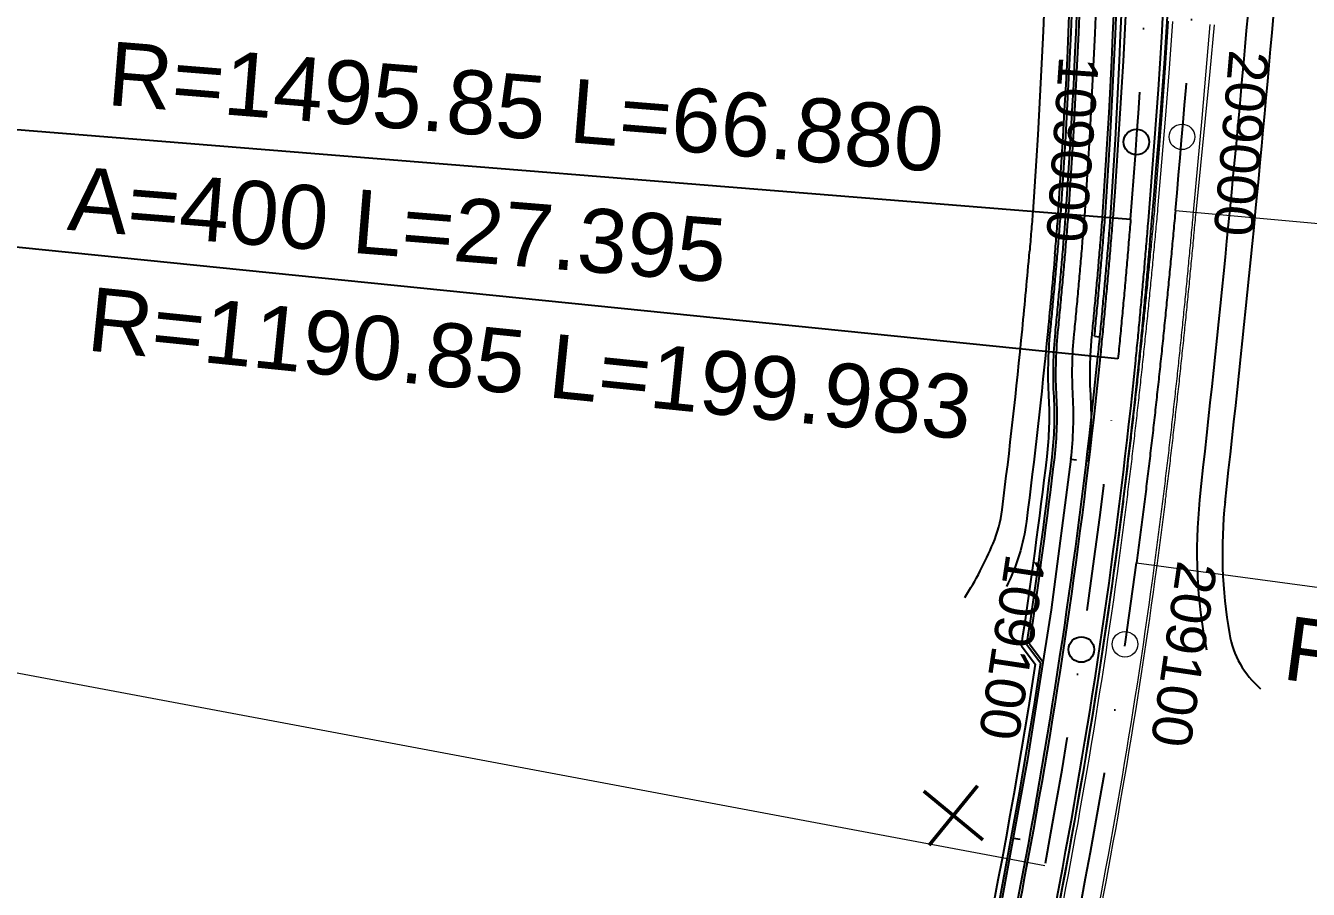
# Model space of a CAD drawing. Extents: x 2610184 to 2620710, y 1263771 to 1270672.
# Drawn here: x 2614463.4 to 2614714.7, y 1266322.9 to 1266492 of the extents above; entities that cross this region are included whole.
import ezdxf

# ---------------------------------------------------------------- set-up
doc = ezdxf.new("R2010")
doc.units = 0
doc.header["$LTSCALE"] = 5
doc.linetypes.add('DASHDOT', pattern=[10, 5, -2.5, 0, -2.5])
doc.layers.get('0').update_dxf_attribs({"color": 1, "linetype": 'CONTINUOUS'})
for name, color, linetype in [('Anschluss Birsfelden Grundvariante', 7, 'CONTINUOUS'), ('Grundriss_16', 7, 'CONTINUOUS'), ('Grundriss_26', 7, 'CONTINUOUS'), ('QP_reel_16', 7, 'CONTINUOUS'), ('TunnelachseOst', 3, 'CONTINUOUS'), ('TunnelacsheWest', 3, 'CONTINUOUS')]:
    doc.layers.add(name, color=color, linetype=linetype)
doc.styles.add('ARIAL', font='arial.ttf')

# ---------------------------------------------------------------- blocks, each defined once
blk = doc.blocks.new('CDWK_PTTYP2')
at = {"color": 0, "lineweight": -2}
for p, q in [((0, 0.5), (0, -0.5)), ((-0.5, 0), (0.5, 0))]:
    blk.add_line(p, q, dxfattribs=at)
blk = doc.blocks.new('CDWK_PTTYP10')
at = {"color": 0, "lineweight": -2}
blk.add_circle((0, 0), 0.5, dxfattribs=at)

msp = doc.modelspace()

# ---------------------------------------------------------------- linework, layer by layer
at = {"layer": 'Anschluss Birsfelden Grundvariante', "color": 1, "linetype": 'Continuous', "lineweight": -3}
for p, q in [((2614672.81, 1266431.24, 2.5), (2614673.8, 1266431.09, 2.5)), ((2614668.18, 1266407.11, 2.5), (2614669.25, 1266406.98, 2.5)), ((2614658.51, 1266370.61, 2.5), (2614661.19, 1266366.98, 2.5)), ((2614659.56, 1266370.87, 2.5), (2614662.24, 1266367.24, 2.5)), ((2614660.08, 1266371, 2.5), (2614662.77, 1266367.37, 2.5)), ((2614656.96, 1266332.95, 2.5), (2614658.24, 1266332.72, 2.5))]:
    msp.add_line(p, q, dxfattribs=at)
at = {"layer": 'Anschluss Birsfelden Grundvariante', "color": 1, "linetype": 'Continuous', "lineweight": -3, "elevation": 2.5}
for points in [[(2614693.4, 1266399.18, 0.006727), (2614703.42, 1266500.58, 0.12017), (2614694.7, 1266556.77, -0.099894), (2614685.16, 1266605.29), (2614685.26, 1266627.12), (2614685.33, 1266639.29)], [(2614698.37, 1266398.62, 0.006727), (2614708.41, 1266500.15, 0.12017), (2614699.32, 1266558.68, -0.099894), (2614690.16, 1266605.27), (2614690.26, 1266627.09), (2614690.32, 1266639.27)], [(2614663.51, 1266407.66, 0.043555), (2614663.87, 1266419.27, -0.038443), (2614664.14, 1266432.05), (2614664.15, 1266432.09), (2614664.2, 1266432.58), (2614664.24, 1266433.07), (2614664.29, 1266433.56), (2614664.34, 1266434.05), (2614664.39, 1266434.54), (2614664.43, 1266435.03), (2614664.48, 1266435.52), (2614664.53, 1266436.01), (2614664.57, 1266436.5), (2614664.62, 1266436.99), (2614664.67, 1266437.48), (2614664.71, 1266437.97), (2614664.76, 1266438.46), (2614664.8, 1266438.95), (2614664.85, 1266439.44), (2614664.89, 1266439.93), (2614664.94, 1266440.43), (2614664.98, 1266440.92), (2614665.03, 1266441.41), (2614665.07, 1266441.9), (2614665.12, 1266442.39), (2614665.16, 1266442.88), (2614665.2, 1266443.37), (2614665.25, 1266443.86), (2614665.29, 1266444.35), (2614665.33, 1266444.84), (2614665.38, 1266445.34), (2614665.42, 1266445.83), (2614665.46, 1266446.32), (2614665.51, 1266446.81), (2614665.55, 1266447.3), (2614665.59, 1266447.79), (2614665.63, 1266448.28), (2614665.67, 1266448.78), (2614665.72, 1266449.27), (2614665.76, 1266449.76), (2614665.8, 1266450.25), (2614665.84, 1266450.74), (2614665.88, 1266451.23), (2614665.92, 1266451.72), (2614665.96, 1266452.22), (2614666, 1266452.71), (2614666.04, 1266453.2), (2614666.08, 1266453.69), (2614666.12, 1266454.18), (2614666.16, 1266454.68), (2614666.2, 1266455.1), (2614666.54, 1266460.14), (2614666.86, 1266465.23), (2614667.16, 1266470.31), (2614667.45, 1266475.4), (2614667.72, 1266480.49), (2614667.98, 1266485.58), (2614668.21, 1266490.67), (2614668.43, 1266495.77)], [(2614664.5, 1266407.54, 0.043555), (2614664.87, 1266419.33, -0.038443), (2614665.14, 1266431.95), (2614665.14, 1266431.99), (2614665.19, 1266432.48), (2614665.24, 1266432.97), (2614665.29, 1266433.46), (2614665.33, 1266433.95), (2614665.38, 1266434.44), (2614665.43, 1266434.93), (2614665.48, 1266435.42), (2614665.52, 1266435.91), (2614665.57, 1266436.41), (2614665.62, 1266436.9), (2614665.66, 1266437.39), (2614665.71, 1266437.88), (2614665.75, 1266438.37), (2614665.8, 1266438.86), (2614665.84, 1266439.35), (2614665.89, 1266439.84), (2614665.93, 1266440.33), (2614665.98, 1266440.83), (2614666.02, 1266441.32), (2614666.07, 1266441.81), (2614666.11, 1266442.3), (2614666.16, 1266442.79), (2614666.2, 1266443.28), (2614666.24, 1266443.77), (2614666.29, 1266444.27), (2614666.33, 1266444.76), (2614666.37, 1266445.25), (2614666.42, 1266445.74), (2614666.46, 1266446.23), (2614666.5, 1266446.72), (2614666.54, 1266447.21), (2614666.59, 1266447.71), (2614666.63, 1266448.2), (2614666.67, 1266448.69), (2614666.71, 1266449.18), (2614666.75, 1266449.67), (2614666.8, 1266450.17), (2614666.84, 1266450.66), (2614666.88, 1266451.15), (2614666.92, 1266451.64), (2614666.96, 1266452.13), (2614667, 1266452.63), (2614667.04, 1266453.12), (2614667.08, 1266453.61), (2614667.12, 1266454.1), (2614667.16, 1266454.59), (2614667.2, 1266455.03), (2614667.53, 1266460.07), (2614667.86, 1266465.16), (2614668.16, 1266470.26), (2614668.45, 1266475.35), (2614668.72, 1266480.44), (2614668.97, 1266485.54), (2614669.21, 1266490.63), (2614669.43, 1266495.73)], [(2614665, 1266407.49, 0.043555), (2614665.37, 1266419.36, -0.038443), (2614665.64, 1266431.9), (2614665.64, 1266431.94), (2614665.69, 1266432.43), (2614665.74, 1266432.92), (2614665.79, 1266433.41), (2614665.83, 1266433.9), (2614665.88, 1266434.39), (2614665.93, 1266434.89), (2614665.97, 1266435.38), (2614666.02, 1266435.87), (2614666.07, 1266436.36), (2614666.11, 1266436.85), (2614666.16, 1266437.34), (2614666.21, 1266437.83), (2614666.25, 1266438.32), (2614666.3, 1266438.81), (2614666.34, 1266439.31), (2614666.39, 1266439.8), (2614666.43, 1266440.29), (2614666.48, 1266440.78), (2614666.52, 1266441.27), (2614666.57, 1266441.76), (2614666.61, 1266442.25), (2614666.65, 1266442.75), (2614666.7, 1266443.24), (2614666.74, 1266443.73), (2614666.79, 1266444.22), (2614666.83, 1266444.71), (2614666.87, 1266445.2), (2614666.91, 1266445.7), (2614666.96, 1266446.19), (2614667, 1266446.68), (2614667.04, 1266447.17), (2614667.09, 1266447.66), (2614667.13, 1266448.16), (2614667.17, 1266448.65), (2614667.21, 1266449.14), (2614667.25, 1266449.63), (2614667.29, 1266450.12), (2614667.34, 1266450.62), (2614667.38, 1266451.11), (2614667.42, 1266451.6), (2614667.46, 1266452.09), (2614667.5, 1266452.59), (2614667.54, 1266453.08), (2614667.58, 1266453.57), (2614667.62, 1266454.06), (2614667.66, 1266454.55), (2614667.69, 1266454.99), (2614668.03, 1266460.04), (2614668.36, 1266465.13), (2614668.66, 1266470.23), (2614668.95, 1266475.32), (2614669.22, 1266480.42), (2614669.47, 1266485.51), (2614669.71, 1266490.61), (2614669.93, 1266495.7)], [(2614668.18, 1266407.11, 0.043555), (2614668.57, 1266419.53, -0.038443), (2614668.82, 1266431.59), (2614668.83, 1266431.63), (2614668.87, 1266432.12), (2614668.92, 1266432.61), (2614668.97, 1266433.1), (2614669.02, 1266433.6), (2614669.07, 1266434.09), (2614669.11, 1266434.58), (2614669.16, 1266435.07), (2614669.21, 1266435.57), (2614669.25, 1266436.06), (2614669.3, 1266436.55), (2614669.35, 1266437.04), (2614669.39, 1266437.53), (2614669.44, 1266438.03), (2614669.48, 1266438.52), (2614669.53, 1266439.01), (2614669.57, 1266439.51), (2614669.62, 1266440), (2614669.66, 1266440.49), (2614669.71, 1266440.98), (2614669.75, 1266441.48), (2614669.8, 1266441.97), (2614669.84, 1266442.46), (2614669.89, 1266442.95), (2614669.93, 1266443.45), (2614669.97, 1266443.94), (2614670.02, 1266444.43), (2614670.06, 1266444.93), (2614670.1, 1266445.42), (2614670.15, 1266445.91), (2614670.19, 1266446.4), (2614670.23, 1266446.9), (2614670.27, 1266447.39), (2614670.32, 1266447.88), (2614670.36, 1266448.38), (2614670.4, 1266448.87), (2614670.44, 1266449.36), (2614670.48, 1266449.86), (2614670.52, 1266450.35), (2614670.57, 1266450.84), (2614670.61, 1266451.34), (2614670.65, 1266451.83), (2614670.69, 1266452.32), (2614670.73, 1266452.82), (2614670.77, 1266453.31), (2614670.81, 1266453.8), (2614670.85, 1266454.3), (2614670.89, 1266454.76), (2614671.23, 1266459.83), (2614671.55, 1266464.94), (2614671.86, 1266470.04), (2614672.15, 1266475.15), (2614672.42, 1266480.25), (2614672.67, 1266485.36), (2614672.91, 1266490.47), (2614673.13, 1266495.57)], [(2614647.43, 1266380.06, 0.04038), (2614652.93, 1266390.63, 0.068654), (2614654.71, 1266397.22, 0.006957), (2614658.67, 1266432.58, 0.002982), (2614660.07, 1266447.77)], [(2614665.05, 1266447.34, -0.002982), (2614663.65, 1266432.1, -0.00728), (2614659.46, 1266394.95, -0.085767), (2614655.54, 1266382.18)], [(2614698.38, 1266398.8, 0.069722), (2614699.22, 1266372.94, 0.173957), (2614705.33, 1266362.19)]]:
    msp.add_lwpolyline(points, format="xyb", dxfattribs=at)
for points in [[(2614662.93, 1266495.99), (2614662.72, 1266490.92), (2614662.48, 1266485.85), (2614662.23, 1266480.78), (2614661.96, 1266475.7), (2614661.67, 1266470.63), (2614661.37, 1266465.57), (2614661.05, 1266460.5), (2614660.71, 1266455.51), (2614660.68, 1266455.12), (2614660.64, 1266454.63), (2614660.6, 1266454.14), (2614660.56, 1266453.65), (2614660.52, 1266453.16), (2614660.48, 1266452.67), (2614660.44, 1266452.18), (2614660.4, 1266451.69), (2614660.36, 1266451.2), (2614660.32, 1266450.71), (2614660.28, 1266450.22), (2614660.24, 1266449.73), (2614660.19, 1266449.24), (2614660.15, 1266448.75), (2614660.11, 1266448.26), (2614660.07, 1266447.77)], [(2614665.05, 1266447.34), (2614665.09, 1266447.83), (2614665.13, 1266448.33), (2614665.18, 1266448.82), (2614665.22, 1266449.31), (2614665.26, 1266449.8), (2614665.3, 1266450.29), (2614665.34, 1266450.78), (2614665.38, 1266451.27), (2614665.42, 1266451.77), (2614665.46, 1266452.26), (2614665.51, 1266452.75), (2614665.55, 1266453.24), (2614665.59, 1266453.73), (2614665.63, 1266454.22), (2614665.67, 1266454.72), (2614665.7, 1266455.14), (2614666.04, 1266460.17), (2614666.36, 1266465.26), (2614666.67, 1266470.34), (2614666.95, 1266475.43), (2614667.22, 1266480.52), (2614667.48, 1266485.61), (2614667.71, 1266490.7), (2614667.93, 1266495.79)]]:
    msp.add_lwpolyline(points, dxfattribs=at)
at = {"layer": 'Anschluss Birsfelden Grundvariante', "color": 1, "linetype": 'Continuous', "lineweight": -3}
msp.add_lwpolyline([(2614672.81, 1266431.24), (2614672.86, 1266431.73), (2614672.9, 1266432.22), (2614672.95, 1266432.72), (2614673, 1266433.21), (2614673.05, 1266433.71), (2614673.09, 1266434.2), (2614673.14, 1266434.69), (2614673.19, 1266435.19), (2614673.23, 1266435.68), (2614673.28, 1266436.18), (2614673.33, 1266436.67), (2614673.37, 1266437.16), (2614673.42, 1266437.66), (2614673.47, 1266438.15), (2614673.51, 1266438.65), (2614673.56, 1266439.14), (2614673.6, 1266439.63), (2614673.65, 1266440.13), (2614673.69, 1266440.62), (2614673.74, 1266441.12), (2614673.78, 1266441.61), (2614673.83, 1266442.1), (2614673.87, 1266442.6), (2614673.91, 1266443.09), (2614673.96, 1266443.59), (2614674, 1266444.08), (2614674.04, 1266444.58), (2614674.09, 1266445.07), (2614674.13, 1266445.57), (2614674.17, 1266446.06), (2614674.22, 1266446.55), (2614674.26, 1266447.05), (2614674.3, 1266447.54), (2614674.34, 1266448.04), (2614674.39, 1266448.53), (2614674.43, 1266449.03), (2614674.47, 1266449.52), (2614674.51, 1266450.02), (2614674.55, 1266450.51), (2614674.59, 1266451.01), (2614674.63, 1266451.5), (2614674.67, 1266451.99), (2614674.72, 1266452.49), (2614674.76, 1266452.98), (2614674.8, 1266453.48), (2614674.84, 1266453.97), (2614674.88, 1266454.46), (2614675.22, 1266459.57), (2614675.54, 1266464.69), (2614675.85, 1266469.81), (2614676.14, 1266474.93), (2614676.41, 1266480.05), (2614676.67, 1266485.17), (2614676.9, 1266490.29), (2614677.12, 1266495.41)], dxfattribs=at)
at = {"layer": 'Anschluss Birsfelden Grundvariante', "color": 1, "linetype": 'Continuous', "lineweight": 18}
msp.add_lwpolyline([(2614673.8, 1266431.09), (2614673.8, 1266431.14), (2614673.85, 1266431.63), (2614673.9, 1266432.13), (2614673.9, 1266432.13)], dxfattribs=at)
at = {"layer": 'Anschluss Birsfelden Grundvariante', "color": 1, "linetype": 'Continuous', "lineweight": -3}
for points in [[(2614662.24, 1266367.24, -0.029147), (2614633.4, 1266232.44)], [(2614661.19, 1266366.98, -0.029059), (2614632.44, 1266232.71)]]:
    msp.add_lwpolyline(points, format="xyb", dxfattribs=at)
for points in [[(2614671.65, 1266406.69, 2.5), (2614671.88, 1266408.86, 2.5), (2614672.04, 1266411.03, 2.5), (2614672.14, 1266413.2, 2.5), (2614672.18, 1266415.38, 2.5), (2614672.15, 1266417.56, 2.5), (2614672.06, 1266419.73, 2.5), (2614671.98, 1266421.65, 2.08), (2614671.95, 1266423.57, 1.67), (2614671.96, 1266425.49, 1.25), (2614672.03, 1266427.41, 0.83), (2614672.14, 1266429.32, 0.42), (2614672.3, 1266431.23, 0), (2614672.31, 1266431.29, 0), (2614672.36, 1266431.78, 0), (2614672.41, 1266432.27, 0), (2614672.45, 1266432.77, 0), (2614672.5, 1266433.26, 0), (2614672.55, 1266433.75, 0), (2614672.6, 1266434.25, 0), (2614672.64, 1266434.74, 0), (2614672.69, 1266435.23, 0), (2614672.74, 1266435.73, 0), (2614672.78, 1266436.22, 0), (2614672.83, 1266436.72, 0), (2614672.88, 1266437.21, 0), (2614672.92, 1266437.7, 0), (2614672.97, 1266438.2, 0), (2614673.01, 1266438.69, 0), (2614673.06, 1266439.19, 0), (2614673.1, 1266439.68, 0), (2614673.15, 1266440.17, 0), (2614673.19, 1266440.67, 0), (2614673.24, 1266441.16, 0), (2614673.28, 1266441.66, 0), (2614673.33, 1266442.15, 0), (2614673.37, 1266442.64, 0), (2614673.42, 1266443.14, 0), (2614673.46, 1266443.63, 0), (2614673.5, 1266444.13, 0), (2614673.55, 1266444.62, 0), (2614673.59, 1266445.11, 0), (2614673.63, 1266445.61, 0), (2614673.68, 1266446.1, 0), (2614673.72, 1266446.6, 0), (2614673.76, 1266447.09, 0), (2614673.8, 1266447.59, 0), (2614673.85, 1266448.08, 0), (2614673.89, 1266448.57, 0), (2614673.93, 1266449.07, 0), (2614673.97, 1266449.56, 0), (2614674.01, 1266450.06, 0), (2614674.05, 1266450.55, 0), (2614674.09, 1266451.05, 0), (2614674.14, 1266451.54, 0), (2614674.18, 1266452.04, 0), (2614674.22, 1266452.53, 0), (2614674.26, 1266453.02, 0), (2614674.3, 1266453.52, 0), (2614674.34, 1266454.01, 0), (2614674.38, 1266454.5, 0), (2614674.72, 1266459.61, 0), (2614675.04, 1266464.72, 0), (2614675.35, 1266469.84, 0), (2614675.64, 1266474.95, 0), (2614675.91, 1266480.07, 0), (2614676.17, 1266485.19, 0), (2614676.4, 1266490.31, 0), (2614676.62, 1266495.43, 0)], [(2614668.18, 1266407.11, 0), (2614664.3, 1266377.65, 0), (2614659.68, 1266348.29, 0), (2614654.32, 1266319.06, 0)]]:
    msp.add_polyline3d(points, dxfattribs=at)
for centre, radius, start, end in [((2613492.62, 1266546.95), 1179.15, 351.39905, 353.21587), ((2613492.62, 1266546.95), 1180.15, 351.41918, 353.21587), ((2613492.62, 1266546.95), 1180.65, 351.42923, 353.21587), ((2614791.01, 1266388.86, 2.5), 98.16, 173.9639, 191.2017)]:
    msp.add_arc(centre, radius, start, end, dxfattribs=at)
at = {"layer": 'Grundriss_16', "color": 30, "linetype": 'Continuous', "lineweight": -3}
for p, q in [((2614679.86, 1266454.07), (2614452.87, 1266472.36)), ((2614677.39, 1266426.78), (2614450.82, 1266449.76))]:
    msp.add_line(p, q, dxfattribs=at)
at = {"layer": 'Grundriss_16', "color": 1, "linetype": 'Continuous', "lineweight": -3}
for points in [[(2614678.07, 1266495.37), (2614677.85, 1266490.25), (2614677.62, 1266485.12), (2614677.38, 1266480), (2614677.11, 1266474.87), (2614676.83, 1266469.75), (2614676.53, 1266464.63), (2614676.21, 1266459.51), (2614675.87, 1266454.39), (2614675.83, 1266453.89), (2614675.79, 1266453.4), (2614675.75, 1266452.9), (2614675.71, 1266452.41), (2614675.67, 1266451.91), (2614675.63, 1266451.42), (2614675.59, 1266450.92), (2614675.55, 1266450.43), (2614675.51, 1266449.93), (2614675.47, 1266449.44), (2614675.42, 1266448.94), (2614675.38, 1266448.45), (2614675.34, 1266447.95), (2614675.3, 1266447.46), (2614675.26, 1266446.96), (2614675.21, 1266446.47), (2614675.17, 1266445.97), (2614675.13, 1266445.48), (2614675.08, 1266444.98), (2614675.04, 1266444.49), (2614675, 1266443.99), (2614674.95, 1266443.5), (2614674.91, 1266443), (2614674.87, 1266442.51), (2614674.82, 1266442.02), (2614674.78, 1266441.52), (2614674.73, 1266441.03), (2614674.69, 1266440.53), (2614674.64, 1266440.04), (2614674.6, 1266439.54), (2614674.55, 1266439.05), (2614674.51, 1266438.55), (2614674.46, 1266438.06), (2614674.42, 1266437.56), (2614674.37, 1266437.07), (2614674.32, 1266436.58), (2614674.28, 1266436.08), (2614674.23, 1266435.59), (2614674.18, 1266435.09), (2614674.14, 1266434.6), (2614674.09, 1266434.1), (2614674.04, 1266433.61), (2614673.99, 1266433.12), (2614673.95, 1266432.62), (2614673.9, 1266432.13), (2614673.85, 1266431.63), (2614673.8, 1266431.14), (2614673.75, 1266430.65), (2614673.7, 1266430.15), (2614673.66, 1266429.66), (2614673.61, 1266429.16), (2614673.56, 1266428.67), (2614673.51, 1266428.18), (2614673.46, 1266427.68), (2614673.41, 1266427.19, -0.042008), (2614636.78, 1266231.51)], [(2614678.93, 1266495.33), (2614678.68, 1266490.2), (2614678.4, 1266485.07), (2614678.1, 1266479.95), (2614677.79, 1266474.83), (2614677.46, 1266469.71), (2614677.12, 1266464.59), (2614676.75, 1266459.47), (2614676.37, 1266454.35), (2614676.33, 1266453.85), (2614676.29, 1266453.36), (2614676.25, 1266452.86), (2614676.21, 1266452.37), (2614676.17, 1266451.87), (2614676.13, 1266451.38), (2614676.09, 1266450.88), (2614676.05, 1266450.39), (2614676.01, 1266449.89), (2614675.96, 1266449.4), (2614675.92, 1266448.9), (2614675.88, 1266448.41), (2614675.84, 1266447.91), (2614675.8, 1266447.42), (2614675.75, 1266446.92), (2614675.71, 1266446.43), (2614675.67, 1266445.93), (2614675.63, 1266445.44), (2614675.58, 1266444.94), (2614675.54, 1266444.45), (2614675.5, 1266443.95), (2614675.45, 1266443.46), (2614675.41, 1266442.96), (2614675.36, 1266442.47), (2614675.32, 1266441.97), (2614675.28, 1266441.48), (2614675.23, 1266440.98), (2614675.19, 1266440.49), (2614675.14, 1266439.99), (2614675.1, 1266439.5), (2614675.05, 1266439), (2614675.01, 1266438.51), (2614674.96, 1266438.01), (2614674.91, 1266437.52), (2614674.87, 1266437.02), (2614674.82, 1266436.53), (2614674.77, 1266436.03), (2614674.73, 1266435.54), (2614674.68, 1266435.05), (2614674.63, 1266434.55), (2614674.59, 1266434.06), (2614674.54, 1266433.56), (2614674.49, 1266433.07), (2614674.44, 1266432.57), (2614674.4, 1266432.08), (2614674.35, 1266431.58), (2614674.3, 1266431.09), (2614674.25, 1266430.6), (2614674.2, 1266430.1), (2614674.15, 1266429.61), (2614674.1, 1266429.11), (2614674.05, 1266428.62), (2614674.01, 1266428.13), (2614673.96, 1266427.63), (2614673.91, 1266427.14, -0.042008), (2614637.26, 1266231.38)], [(2614644.01, 1266229.52, 0.042008), (2614680.87, 1266426.43), (2614680.92, 1266426.93), (2614680.97, 1266427.42), (2614681.02, 1266427.92), (2614681.07, 1266428.42), (2614681.12, 1266428.92), (2614681.17, 1266429.41), (2614681.22, 1266429.91), (2614681.27, 1266430.41), (2614681.32, 1266430.9), (2614681.36, 1266431.4), (2614681.41, 1266431.9), (2614681.46, 1266432.4), (2614681.51, 1266432.89), (2614681.56, 1266433.39), (2614681.6, 1266433.89), (2614681.65, 1266434.38), (2614681.7, 1266434.88), (2614681.74, 1266435.38), (2614681.79, 1266435.88), (2614681.84, 1266436.37), (2614681.88, 1266436.87), (2614681.93, 1266437.37), (2614681.98, 1266437.87), (2614682.02, 1266438.36), (2614682.07, 1266438.86), (2614682.11, 1266439.36), (2614682.16, 1266439.86), (2614682.2, 1266440.35), (2614682.25, 1266440.85), (2614682.29, 1266441.35), (2614682.34, 1266441.84), (2614682.38, 1266442.34), (2614682.42, 1266442.84), (2614682.47, 1266443.34), (2614682.51, 1266443.83), (2614682.56, 1266444.33), (2614682.6, 1266444.83), (2614682.64, 1266445.33), (2614682.68, 1266445.82), (2614682.73, 1266446.32), (2614682.77, 1266446.82), (2614682.81, 1266447.32), (2614682.85, 1266447.81), (2614682.9, 1266448.31), (2614682.94, 1266448.81), (2614682.98, 1266449.31), (2614683.02, 1266449.8), (2614683.06, 1266450.3), (2614683.1, 1266450.8), (2614683.15, 1266451.3), (2614683.19, 1266451.8), (2614683.23, 1266452.29), (2614683.27, 1266452.79), (2614683.31, 1266453.29), (2614683.35, 1266453.79), (2614683.78, 1266458.92), (2614684.18, 1266464.07), (2614684.58, 1266469.21), (2614684.95, 1266474.35), (2614685.31, 1266479.5), (2614685.65, 1266484.64), (2614685.97, 1266489.79), (2614686.27, 1266494.94)], [(2614687.11, 1266494.89), (2614686.78, 1266489.74), (2614686.43, 1266484.59), (2614686.06, 1266479.45), (2614685.67, 1266474.3), (2614685.27, 1266469.16), (2614684.84, 1266464.02), (2614684.4, 1266458.88), (2614683.95, 1266453.74), (2614683.91, 1266453.24), (2614683.87, 1266452.74), (2614683.83, 1266452.24), (2614683.78, 1266451.75), (2614683.74, 1266451.25), (2614683.7, 1266450.75), (2614683.66, 1266450.25), (2614683.62, 1266449.75), (2614683.58, 1266449.26), (2614683.54, 1266448.76), (2614683.49, 1266448.26), (2614683.45, 1266447.76), (2614683.41, 1266447.27), (2614683.37, 1266446.77), (2614683.33, 1266446.27), (2614683.28, 1266445.77), (2614683.24, 1266445.28), (2614683.2, 1266444.78), (2614683.15, 1266444.28), (2614683.11, 1266443.78), (2614683.07, 1266443.28), (2614683.02, 1266442.79), (2614682.98, 1266442.29), (2614682.93, 1266441.79), (2614682.89, 1266441.29), (2614682.84, 1266440.8), (2614682.8, 1266440.3), (2614682.76, 1266439.8), (2614682.71, 1266439.3), (2614682.66, 1266438.81), (2614682.62, 1266438.31), (2614682.57, 1266437.81), (2614682.53, 1266437.31), (2614682.48, 1266436.82), (2614682.43, 1266436.32), (2614682.39, 1266435.82), (2614682.34, 1266435.32), (2614682.29, 1266434.83), (2614682.25, 1266434.33), (2614682.2, 1266433.83), (2614682.15, 1266433.33), (2614682.11, 1266432.84), (2614682.06, 1266432.34), (2614682.01, 1266431.84), (2614681.96, 1266431.34), (2614681.91, 1266430.85), (2614681.86, 1266430.35), (2614681.81, 1266429.85), (2614681.77, 1266429.35), (2614681.72, 1266428.86), (2614681.67, 1266428.36), (2614681.62, 1266427.86), (2614681.57, 1266427.36), (2614681.52, 1266426.87), (2614681.47, 1266426.37, -0.042008), (2614644.59, 1266229.36)]]:
    msp.add_lwpolyline(points, format="xyb", dxfattribs=at)
at = {"layer": 'Grundriss_26', "color": 30, "linetype": 'Continuous', "lineweight": 18}
for p, q in [((2614688.65, 1266455.83), (2614915.43, 1266435.11)), ((2614681.03, 1266386.82), (2614906.72, 1266356.41))]:
    msp.add_line(p, q, dxfattribs=at)
at = {"layer": 'Grundriss_26', "color": 1, "linetype": 'Continuous', "lineweight": 18}
for points in [[(2614687.22, 1266492.9), (2614686.61, 1266483.72), (2614685.96, 1266474.55), (2614685.28, 1266465.37), (2614684.57, 1266456.2), (2614684.52, 1266455.7), (2614684.47, 1266455.2), (2614684.43, 1266454.7), (2614684.38, 1266454.2), (2614684.34, 1266453.7), (2614684.29, 1266453.2), (2614684.24, 1266452.7), (2614684.2, 1266452.2), (2614684.15, 1266451.7), (2614684.1, 1266451.2), (2614684.06, 1266450.7), (2614684.01, 1266450.2), (2614683.96, 1266449.7), (2614683.92, 1266449.2), (2614683.87, 1266448.7), (2614683.82, 1266448.2), (2614683.77, 1266447.7), (2614683.73, 1266447.2), (2614683.68, 1266446.7), (2614683.63, 1266446.2), (2614683.58, 1266445.7), (2614683.53, 1266445.2), (2614683.49, 1266444.7), (2614683.44, 1266444.2), (2614683.39, 1266443.7), (2614683.34, 1266443.2), (2614683.29, 1266442.7), (2614683.24, 1266442.2), (2614683.19, 1266441.7), (2614683.15, 1266441.2), (2614683.1, 1266440.7), (2614683.05, 1266440.2), (2614683, 1266439.7), (2614682.95, 1266439.2), (2614682.9, 1266438.7), (2614682.85, 1266438.2), (2614682.8, 1266437.7), (2614682.75, 1266437.2), (2614682.7, 1266436.7), (2614682.65, 1266436.2), (2614682.6, 1266435.71), (2614682.55, 1266435.21), (2614682.5, 1266434.71), (2614682.45, 1266434.21), (2614682.4, 1266433.71), (2614682.34, 1266433.21), (2614682.29, 1266432.71), (2614682.24, 1266432.21), (2614682.19, 1266431.71), (2614682.14, 1266431.21), (2614682.09, 1266430.71), (2614682.04, 1266430.21), (2614681.98, 1266429.71), (2614681.93, 1266429.21), (2614681.88, 1266428.71), (2614681.83, 1266428.22), (2614681.77, 1266427.72), (2614681.72, 1266427.22), (2614681.67, 1266426.72), (2614681.62, 1266426.22), (2614681.56, 1266425.72), (2614681.51, 1266425.22), (2614681.46, 1266424.72), (2614681.4, 1266424.22), (2614681.35, 1266423.72), (2614681.29, 1266423.22), (2614681.24, 1266422.73), (2614681.19, 1266422.23), (2614681.13, 1266421.73), (2614681.08, 1266421.23), (2614681.02, 1266420.73), (2614680.97, 1266420.23), (2614680.91, 1266419.73), (2614680.86, 1266419.23), (2614680.8, 1266418.74), (2614680.75, 1266418.24), (2614680.69, 1266417.74), (2614680.63, 1266417.24), (2614680.58, 1266416.74), (2614680.52, 1266416.24), (2614680.47, 1266415.74), (2614680.41, 1266415.24), (2614680.35, 1266414.75), (2614680.3, 1266414.25), (2614680.24, 1266413.75), (2614680.18, 1266413.25), (2614680.13, 1266412.75), (2614680.07, 1266412.25), (2614680.01, 1266411.76), (2614679.95, 1266411.26), (2614679.89, 1266410.76), (2614679.84, 1266410.26), (2614679.78, 1266409.76), (2614679.72, 1266409.26), (2614679.66, 1266408.77), (2614679.6, 1266408.27), (2614679.54, 1266407.77), (2614679.48, 1266407.27), (2614679.42, 1266406.77), (2614679.36, 1266406.28), (2614679.31, 1266405.78), (2614679.25, 1266405.28), (2614679.19, 1266404.78), (2614679.12, 1266404.28), (2614679.06, 1266403.79), (2614679, 1266403.29), (2614678.94, 1266402.79), (2614678.88, 1266402.29), (2614678.82, 1266401.79), (2614678.76, 1266401.3), (2614678.7, 1266400.8), (2614678.64, 1266400.3), (2614678.57, 1266399.8), (2614678.51, 1266399.31), (2614678.45, 1266398.81), (2614678.39, 1266398.31), (2614678.32, 1266397.81), (2614678.26, 1266397.31), (2614678.2, 1266396.82), (2614678.14, 1266396.32), (2614678.07, 1266395.82), (2614678.01, 1266395.32), (2614677.94, 1266394.83), (2614677.88, 1266394.33), (2614677.82, 1266393.83), (2614677.75, 1266393.34), (2614677.69, 1266392.84), (2614677.62, 1266392.34), (2614677.56, 1266391.84), (2614677.49, 1266391.35), (2614677.43, 1266390.85), (2614677.36, 1266390.35), (2614677.3, 1266389.86), (2614677.23, 1266389.36), (2614677.16, 1266388.86), (2614677.1, 1266388.36), (2614677.03, 1266387.87), (2614676.96, 1266387.37, -0.034786), (2614643.4, 1266224.71)], [(2614688.08, 1266492.83), (2614687.4, 1266483.66), (2614686.69, 1266474.48), (2614685.94, 1266465.31), (2614685.16, 1266456.14), (2614685.12, 1266455.64), (2614685.07, 1266455.14), (2614685.03, 1266454.64), (2614684.98, 1266454.14), (2614684.93, 1266453.64), (2614684.89, 1266453.14), (2614684.84, 1266452.64), (2614684.79, 1266452.14), (2614684.75, 1266451.64), (2614684.7, 1266451.14), (2614684.65, 1266450.64), (2614684.61, 1266450.14), (2614684.56, 1266449.64), (2614684.51, 1266449.14), (2614684.47, 1266448.64), (2614684.42, 1266448.14), (2614684.37, 1266447.64), (2614684.32, 1266447.14), (2614684.28, 1266446.64), (2614684.23, 1266446.14), (2614684.18, 1266445.64), (2614684.13, 1266445.14), (2614684.08, 1266444.64), (2614684.04, 1266444.14), (2614683.99, 1266443.64), (2614683.94, 1266443.14), (2614683.89, 1266442.64), (2614683.84, 1266442.14), (2614683.79, 1266441.64), (2614683.74, 1266441.14), (2614683.69, 1266440.64), (2614683.64, 1266440.14), (2614683.6, 1266439.64), (2614683.55, 1266439.14), (2614683.5, 1266438.64), (2614683.45, 1266438.14), (2614683.4, 1266437.64), (2614683.35, 1266437.14), (2614683.3, 1266436.64), (2614683.25, 1266436.14), (2614683.2, 1266435.64), (2614683.15, 1266435.15), (2614683.09, 1266434.65), (2614683.04, 1266434.15), (2614682.99, 1266433.65), (2614682.94, 1266433.15), (2614682.89, 1266432.65), (2614682.84, 1266432.15), (2614682.79, 1266431.65), (2614682.74, 1266431.15), (2614682.68, 1266430.65), (2614682.63, 1266430.15), (2614682.58, 1266429.65), (2614682.53, 1266429.15), (2614682.48, 1266428.65), (2614682.42, 1266428.15), (2614682.37, 1266427.65), (2614682.32, 1266427.15), (2614682.26, 1266426.65), (2614682.21, 1266426.16), (2614682.16, 1266425.66), (2614682.11, 1266425.16), (2614682.05, 1266424.66), (2614682, 1266424.16), (2614681.94, 1266423.66), (2614681.89, 1266423.16), (2614681.84, 1266422.66), (2614681.78, 1266422.16), (2614681.73, 1266421.66), (2614681.67, 1266421.16), (2614681.62, 1266420.67), (2614681.56, 1266420.17), (2614681.51, 1266419.67), (2614681.45, 1266419.17), (2614681.4, 1266418.67), (2614681.34, 1266418.17), (2614681.29, 1266417.67), (2614681.23, 1266417.17), (2614681.17, 1266416.67), (2614681.12, 1266416.17), (2614681.06, 1266415.68), (2614681.01, 1266415.18), (2614680.95, 1266414.68), (2614680.89, 1266414.18), (2614680.84, 1266413.68), (2614680.78, 1266413.18), (2614680.72, 1266412.68), (2614680.66, 1266412.19), (2614680.61, 1266411.69), (2614680.55, 1266411.19), (2614680.49, 1266410.69), (2614680.43, 1266410.19), (2614680.37, 1266409.69), (2614680.32, 1266409.19), (2614680.26, 1266408.7), (2614680.2, 1266408.2), (2614680.14, 1266407.7), (2614680.08, 1266407.2), (2614680.02, 1266406.7), (2614679.96, 1266406.2), (2614679.9, 1266405.71), (2614679.84, 1266405.21), (2614679.78, 1266404.71), (2614679.72, 1266404.21), (2614679.66, 1266403.71), (2614679.6, 1266403.21), (2614679.54, 1266402.72), (2614679.48, 1266402.22), (2614679.42, 1266401.72), (2614679.35, 1266401.22), (2614679.29, 1266400.72), (2614679.23, 1266400.23), (2614679.17, 1266399.73), (2614679.11, 1266399.23), (2614679.05, 1266398.73), (2614678.98, 1266398.24), (2614678.92, 1266397.74), (2614678.86, 1266397.24), (2614678.79, 1266396.74), (2614678.73, 1266396.24), (2614678.67, 1266395.75), (2614678.6, 1266395.25), (2614678.54, 1266394.75), (2614678.48, 1266394.25), (2614678.41, 1266393.76), (2614678.35, 1266393.26), (2614678.28, 1266392.76), (2614678.22, 1266392.26), (2614678.15, 1266391.77), (2614678.09, 1266391.27), (2614678.02, 1266390.77), (2614677.96, 1266390.27), (2614677.89, 1266389.78), (2614677.82, 1266389.28), (2614677.76, 1266388.78), (2614677.69, 1266388.28), (2614677.62, 1266387.79), (2614677.56, 1266387.29, -0.034786), (2614643.98, 1266224.55)], [(2614695.38, 1266492.28), (2614694.62, 1266483.08), (2614693.82, 1266473.89), (2614693, 1266464.69), (2614692.13, 1266455.51), (2614692.09, 1266455.01), (2614692.04, 1266454.5), (2614692, 1266454), (2614691.95, 1266453.5), (2614691.9, 1266453), (2614691.86, 1266452.5), (2614691.81, 1266452), (2614691.76, 1266451.49), (2614691.72, 1266450.99), (2614691.67, 1266450.49), (2614691.62, 1266449.99), (2614691.58, 1266449.49), (2614691.53, 1266448.99), (2614691.48, 1266448.48), (2614691.43, 1266447.98), (2614691.39, 1266447.48), (2614691.34, 1266446.98), (2614691.29, 1266446.48), (2614691.24, 1266445.98), (2614691.2, 1266445.47), (2614691.15, 1266444.97), (2614691.1, 1266444.47), (2614691.05, 1266443.97), (2614691, 1266443.47), (2614690.95, 1266442.97), (2614690.91, 1266442.46), (2614690.86, 1266441.96), (2614690.81, 1266441.46), (2614690.76, 1266440.96), (2614690.71, 1266440.46), (2614690.66, 1266439.96), (2614690.61, 1266439.45), (2614690.56, 1266438.95), (2614690.51, 1266438.45), (2614690.46, 1266437.95), (2614690.41, 1266437.45), (2614690.36, 1266436.95), (2614690.31, 1266436.45), (2614690.26, 1266435.94), (2614690.21, 1266435.44), (2614690.16, 1266434.94), (2614690.11, 1266434.44), (2614690.06, 1266433.94), (2614690.01, 1266433.44), (2614689.96, 1266432.94), (2614689.91, 1266432.43), (2614689.85, 1266431.93), (2614689.8, 1266431.43), (2614689.75, 1266430.93), (2614689.7, 1266430.43), (2614689.65, 1266429.93), (2614689.59, 1266429.43), (2614689.54, 1266428.92), (2614689.49, 1266428.42), (2614689.44, 1266427.92), (2614689.38, 1266427.42), (2614689.33, 1266426.92), (2614689.28, 1266426.42), (2614689.23, 1266425.92), (2614689.17, 1266425.41), (2614689.12, 1266424.91), (2614689.07, 1266424.41), (2614689.01, 1266423.91), (2614688.96, 1266423.41), (2614688.9, 1266422.91), (2614688.85, 1266422.41), (2614688.8, 1266421.91), (2614688.74, 1266421.4), (2614688.69, 1266420.9), (2614688.63, 1266420.4), (2614688.58, 1266419.9), (2614688.52, 1266419.4), (2614688.47, 1266418.9), (2614688.41, 1266418.4), (2614688.36, 1266417.9), (2614688.3, 1266417.4), (2614688.24, 1266416.89), (2614688.19, 1266416.39), (2614688.13, 1266415.89), (2614688.07, 1266415.39), (2614688.02, 1266414.89), (2614687.96, 1266414.39), (2614687.9, 1266413.89), (2614687.85, 1266413.39), (2614687.79, 1266412.89), (2614687.73, 1266412.38), (2614687.68, 1266411.88), (2614687.62, 1266411.38), (2614687.56, 1266410.88), (2614687.5, 1266410.38), (2614687.44, 1266409.88), (2614687.38, 1266409.38), (2614687.33, 1266408.88), (2614687.27, 1266408.38), (2614687.21, 1266407.88), (2614687.15, 1266407.38), (2614687.09, 1266406.87), (2614687.03, 1266406.37), (2614686.97, 1266405.87), (2614686.91, 1266405.37), (2614686.85, 1266404.87), (2614686.79, 1266404.37), (2614686.73, 1266403.87), (2614686.67, 1266403.37), (2614686.61, 1266402.87), (2614686.55, 1266402.37), (2614686.49, 1266401.87), (2614686.43, 1266401.37), (2614686.36, 1266400.87), (2614686.3, 1266400.37), (2614686.24, 1266399.86), (2614686.18, 1266399.36), (2614686.12, 1266398.86), (2614686.05, 1266398.36), (2614685.99, 1266397.86), (2614685.93, 1266397.36), (2614685.87, 1266396.86), (2614685.8, 1266396.36), (2614685.74, 1266395.86), (2614685.67, 1266395.36), (2614685.61, 1266394.86), (2614685.55, 1266394.36), (2614685.48, 1266393.86), (2614685.42, 1266393.36), (2614685.35, 1266392.86), (2614685.29, 1266392.36), (2614685.22, 1266391.86), (2614685.16, 1266391.36), (2614685.09, 1266390.86), (2614685.03, 1266390.36), (2614684.96, 1266389.86), (2614684.9, 1266389.36), (2614684.83, 1266388.86), (2614684.76, 1266388.36), (2614684.7, 1266387.86), (2614684.63, 1266387.36), (2614684.56, 1266386.86), (2614684.5, 1266386.36, -0.034786), (2614650.72, 1266222.66)], [(2614696.21, 1266492.21), (2614695.37, 1266483.02), (2614694.49, 1266473.83), (2614693.58, 1266464.64), (2614692.63, 1266455.46), (2614692.59, 1266454.96), (2614692.54, 1266454.46), (2614692.49, 1266453.96), (2614692.45, 1266453.45), (2614692.4, 1266452.95), (2614692.35, 1266452.45), (2614692.31, 1266451.95), (2614692.26, 1266451.45), (2614692.22, 1266450.95), (2614692.17, 1266450.44), (2614692.12, 1266449.94), (2614692.07, 1266449.44), (2614692.03, 1266448.94), (2614691.98, 1266448.44), (2614691.93, 1266447.93), (2614691.88, 1266447.43), (2614691.84, 1266446.93), (2614691.79, 1266446.43), (2614691.74, 1266445.93), (2614691.69, 1266445.43), (2614691.65, 1266444.92), (2614691.6, 1266444.42), (2614691.55, 1266443.92), (2614691.5, 1266443.42), (2614691.45, 1266442.92), (2614691.4, 1266442.42), (2614691.35, 1266441.91), (2614691.31, 1266441.41), (2614691.26, 1266440.91), (2614691.21, 1266440.41), (2614691.16, 1266439.91), (2614691.11, 1266439.41), (2614691.06, 1266438.9), (2614691.01, 1266438.4), (2614690.96, 1266437.9), (2614690.91, 1266437.4), (2614690.86, 1266436.9), (2614690.81, 1266436.4), (2614690.76, 1266435.89), (2614690.71, 1266435.39), (2614690.66, 1266434.89), (2614690.61, 1266434.39), (2614690.56, 1266433.89), (2614690.51, 1266433.39), (2614690.45, 1266432.88), (2614690.4, 1266432.38), (2614690.35, 1266431.88), (2614690.3, 1266431.38), (2614690.25, 1266430.88), (2614690.2, 1266430.38), (2614690.14, 1266429.88), (2614690.09, 1266429.37), (2614690.04, 1266428.87), (2614689.99, 1266428.37), (2614689.93, 1266427.87), (2614689.88, 1266427.37), (2614689.83, 1266426.87), (2614689.78, 1266426.36), (2614689.72, 1266425.86), (2614689.67, 1266425.36), (2614689.62, 1266424.86), (2614689.56, 1266424.36), (2614689.51, 1266423.86), (2614689.46, 1266423.36), (2614689.4, 1266422.85), (2614689.35, 1266422.35), (2614689.29, 1266421.85), (2614689.24, 1266421.35), (2614689.18, 1266420.85), (2614689.13, 1266420.35), (2614689.07, 1266419.85), (2614689.02, 1266419.34), (2614688.96, 1266418.84), (2614688.91, 1266418.34), (2614688.85, 1266417.84), (2614688.8, 1266417.34), (2614688.74, 1266416.84), (2614688.68, 1266416.34), (2614688.63, 1266415.84), (2614688.57, 1266415.33), (2614688.51, 1266414.83), (2614688.46, 1266414.33), (2614688.4, 1266413.83), (2614688.34, 1266413.33), (2614688.29, 1266412.83), (2614688.23, 1266412.33), (2614688.17, 1266411.83), (2614688.11, 1266411.33), (2614688.06, 1266410.82), (2614688, 1266410.32), (2614687.94, 1266409.82), (2614687.88, 1266409.32), (2614687.82, 1266408.82), (2614687.76, 1266408.32), (2614687.7, 1266407.82), (2614687.65, 1266407.32), (2614687.59, 1266406.82), (2614687.53, 1266406.31), (2614687.47, 1266405.81), (2614687.41, 1266405.31), (2614687.35, 1266404.81), (2614687.29, 1266404.31), (2614687.23, 1266403.81), (2614687.17, 1266403.31), (2614687.11, 1266402.81), (2614687.04, 1266402.31), (2614686.98, 1266401.81), (2614686.92, 1266401.31), (2614686.86, 1266400.8), (2614686.8, 1266400.3), (2614686.74, 1266399.8), (2614686.67, 1266399.3), (2614686.61, 1266398.8), (2614686.55, 1266398.3), (2614686.49, 1266397.8), (2614686.42, 1266397.3), (2614686.36, 1266396.8), (2614686.3, 1266396.3), (2614686.23, 1266395.8), (2614686.17, 1266395.3), (2614686.11, 1266394.8), (2614686.04, 1266394.3), (2614685.98, 1266393.79), (2614685.91, 1266393.29), (2614685.85, 1266392.79), (2614685.78, 1266392.29), (2614685.72, 1266391.79), (2614685.65, 1266391.29), (2614685.59, 1266390.79), (2614685.52, 1266390.29), (2614685.46, 1266389.79), (2614685.39, 1266389.29), (2614685.33, 1266388.79), (2614685.26, 1266388.29), (2614685.19, 1266387.79), (2614685.13, 1266387.29), (2614685.06, 1266386.79), (2614684.99, 1266386.29, -0.034786), (2614651.2, 1266222.53)]]:
    msp.add_lwpolyline(points, format="xyb", dxfattribs=at)
at = {"layer": 'QP_reel_16', "color": 1, "linetype": 'Continuous', "lineweight": 18}
msp.add_line((2614663.07, 1266327.48), (2614280.66, 1266399.19), dxfattribs=at)
at = {"layer": 'TunnelachseOst', "linetype": 'DASHDOT', "lineweight": 25}
msp.add_lwpolyline([(2614693.07, 1266510.94, -0.005529), (2614688.65, 1266455.83), (2614688.6, 1266455.32), (2614688.56, 1266454.82), (2614688.51, 1266454.32), (2614688.46, 1266453.82), (2614688.42, 1266453.32), (2614688.37, 1266452.82), (2614688.33, 1266452.32), (2614688.28, 1266451.82), (2614688.23, 1266451.32), (2614688.19, 1266450.82), (2614688.14, 1266450.32), (2614688.09, 1266449.81), (2614688.04, 1266449.31), (2614688, 1266448.81), (2614687.95, 1266448.31), (2614687.9, 1266447.81), (2614687.86, 1266447.31), (2614687.81, 1266446.81), (2614687.76, 1266446.31), (2614687.71, 1266445.81), (2614687.66, 1266445.31), (2614687.62, 1266444.81), (2614687.57, 1266444.3), (2614687.52, 1266443.8), (2614687.47, 1266443.3), (2614687.42, 1266442.8), (2614687.37, 1266442.3), (2614687.32, 1266441.8), (2614687.28, 1266441.3), (2614687.23, 1266440.8), (2614687.18, 1266440.3), (2614687.13, 1266439.8), (2614687.08, 1266439.3), (2614687.03, 1266438.8), (2614686.98, 1266438.3), (2614686.93, 1266437.8), (2614686.88, 1266437.3), (2614686.83, 1266436.79), (2614686.78, 1266436.29), (2614686.73, 1266435.79), (2614686.68, 1266435.29), (2614686.63, 1266434.79), (2614686.58, 1266434.29), (2614686.53, 1266433.79), (2614686.47, 1266433.29), (2614686.42, 1266432.79), (2614686.37, 1266432.29), (2614686.32, 1266431.79), (2614686.27, 1266431.29), (2614686.22, 1266430.79), (2614686.17, 1266430.29), (2614686.11, 1266429.79), (2614686.06, 1266429.29), (2614686.01, 1266428.79), (2614685.96, 1266428.29), (2614685.9, 1266427.79), (2614685.85, 1266427.29), (2614685.8, 1266426.79), (2614685.75, 1266426.29), (2614685.69, 1266425.78), (2614685.64, 1266425.28), (2614685.59, 1266424.78), (2614685.53, 1266424.28), (2614685.48, 1266423.78), (2614685.42, 1266423.28), (2614685.37, 1266422.78), (2614685.32, 1266422.28), (2614685.26, 1266421.78), (2614685.21, 1266421.28), (2614685.15, 1266420.78), (2614685.1, 1266420.28), (2614685.04, 1266419.78), (2614684.99, 1266419.28), (2614684.93, 1266418.78), (2614684.88, 1266418.28), (2614684.82, 1266417.78), (2614684.77, 1266417.28), (2614684.71, 1266416.78), (2614684.65, 1266416.28), (2614684.6, 1266415.78), (2614684.54, 1266415.28), (2614684.48, 1266414.78), (2614684.43, 1266414.28), (2614684.37, 1266413.78), (2614684.31, 1266413.28), (2614684.26, 1266412.78), (2614684.2, 1266412.28), (2614684.14, 1266411.78), (2614684.08, 1266411.28), (2614684.02, 1266410.78), (2614683.97, 1266410.28), (2614683.91, 1266409.78), (2614683.85, 1266409.29), (2614683.79, 1266408.79), (2614683.73, 1266408.29), (2614683.67, 1266407.79), (2614683.61, 1266407.29), (2614683.55, 1266406.79), (2614683.5, 1266406.29), (2614683.44, 1266405.79), (2614683.38, 1266405.29), (2614683.32, 1266404.79), (2614683.26, 1266404.29), (2614683.19, 1266403.79), (2614683.13, 1266403.29), (2614683.07, 1266402.79), (2614683.01, 1266402.29), (2614682.95, 1266401.79), (2614682.89, 1266401.29), (2614682.83, 1266400.79), (2614682.77, 1266400.29), (2614682.7, 1266399.8), (2614682.64, 1266399.3), (2614682.58, 1266398.8), (2614682.52, 1266398.3), (2614682.46, 1266397.8), (2614682.39, 1266397.3), (2614682.33, 1266396.8), (2614682.27, 1266396.3), (2614682.2, 1266395.8), (2614682.14, 1266395.3), (2614682.08, 1266394.8), (2614682.01, 1266394.3), (2614681.95, 1266393.81), (2614681.88, 1266393.31), (2614681.82, 1266392.81), (2614681.75, 1266392.31), (2614681.69, 1266391.81), (2614681.62, 1266391.31), (2614681.56, 1266390.81), (2614681.49, 1266390.31), (2614681.43, 1266389.81), (2614681.36, 1266389.32), (2614681.29, 1266388.82), (2614681.23, 1266388.32), (2614681.16, 1266387.82), (2614681.09, 1266387.32), (2614681.03, 1266386.82, -0.034786), (2614647.35, 1266223.61)], format="xyb", dxfattribs=at)
at = {"layer": 'TunnelacsheWest', "color": 3, "linetype": 'DASHDOT', "lineweight": -3}
msp.add_lwpolyline([(2614683.74, 1266520.83, -0.011178), (2614679.86, 1266454.07), (2614679.82, 1266453.57), (2614679.78, 1266453.07), (2614679.74, 1266452.58), (2614679.7, 1266452.08), (2614679.66, 1266451.58), (2614679.62, 1266451.09), (2614679.58, 1266450.59), (2614679.53, 1266450.1), (2614679.49, 1266449.6), (2614679.45, 1266449.1), (2614679.41, 1266448.61), (2614679.37, 1266448.11), (2614679.33, 1266447.61), (2614679.28, 1266447.12), (2614679.24, 1266446.62), (2614679.2, 1266446.12), (2614679.15, 1266445.63), (2614679.11, 1266445.13), (2614679.07, 1266444.64), (2614679.03, 1266444.14), (2614678.98, 1266443.64), (2614678.94, 1266443.15), (2614678.89, 1266442.65), (2614678.85, 1266442.16), (2614678.81, 1266441.66), (2614678.76, 1266441.16), (2614678.72, 1266440.67), (2614678.67, 1266440.17), (2614678.63, 1266439.67), (2614678.58, 1266439.18), (2614678.54, 1266438.68), (2614678.49, 1266438.19), (2614678.44, 1266437.69), (2614678.4, 1266437.19), (2614678.35, 1266436.7), (2614678.31, 1266436.2), (2614678.26, 1266435.71), (2614678.21, 1266435.21), (2614678.17, 1266434.72), (2614678.12, 1266434.22), (2614678.07, 1266433.72), (2614678.02, 1266433.23), (2614677.98, 1266432.73), (2614677.93, 1266432.24), (2614677.88, 1266431.74), (2614677.83, 1266431.24), (2614677.78, 1266430.75), (2614677.73, 1266430.25), (2614677.69, 1266429.76), (2614677.64, 1266429.26), (2614677.59, 1266428.77), (2614677.54, 1266428.27), (2614677.49, 1266427.77), (2614677.44, 1266427.28), (2614677.39, 1266426.78, -0.042008), (2614640.63, 1266230.45)], format="xyb", dxfattribs=at)

# ---------------------------------------------------------------- block references
at = {"layer": 'Anschluss Birsfelden Grundvariante', "color": 1, "lineweight": 50, "xscale": 15, "yscale": 15, "rotation": 320.64086914}
msp.add_blockref('CDWK_PTTYP2', (2614645.14, 1266337.34), dxfattribs=at)
at = {"layer": 'Grundriss_16', "color": 1, "lineweight": -3, "xscale": 5, "yscale": 5}
for p in [(2614681.01, 1266469.24), (2614670.22, 1266369.85)]:
    msp.add_blockref('CDWK_PTTYP10', p, dxfattribs=at)
at = {"layer": 'Grundriss_26', "color": 1, "lineweight": 18, "xscale": 5, "yscale": 5}
for p in [(2614689.92, 1266470.24), (2614678.77, 1266370.88)]:
    msp.add_blockref('CDWK_PTTYP10', p, dxfattribs=at)

# ---------------------------------------------------------------- texts
at = {"layer": 'Grundriss_16', "color": 30, "lineweight": -3, "style": 'ARIAL'}
for s, rotation, p in [('R=1495.85 L=66.880', 355.392, (2614479.16, 1266476.51)), ('A=400 L=27.395', 355.392, (2614471.42, 1266452.06)), ('R=1190.85 L=199.983', 354.2083, (2614475.17, 1266428.45))]:
    msp.add_text(s, height=12.5, rotation=rotation, dxfattribs=at).set_placement(p)
at = {"layer": 'Grundriss_16', "color": 1, "lineweight": -3, "style": 'ARIAL'}
for s, rotation, p in [('109000', 265.975, (2614665.89, 1266486.22)), ('109100', 261.4474, (2614655.55, 1266388.87))]:
    msp.add_text(s, height=7.812, rotation=rotation, dxfattribs=at).set_placement(p)
at = {"layer": 'Grundriss_26', "color": 1, "lineweight": 18, "style": 'ARIAL'}
for s, rotation, p in [('209000', 265.1118, (2614699.23, 1266487.44)), ('209100', 261.5565, (2614689.13, 1266387.47))]:
    msp.add_text(s, height=7.812, rotation=rotation, dxfattribs=at).set_placement(p)
at = {"layer": 'Grundriss_26', "color": 30, "lineweight": 18, "style": 'ARIAL'}
msp.add_text('R=1199.15 L=166.788', height=12.5, rotation=352.3259, dxfattribs=at).set_placement((2614709.31, 1266364.09))

doc.saveas('drawing.dxf')
